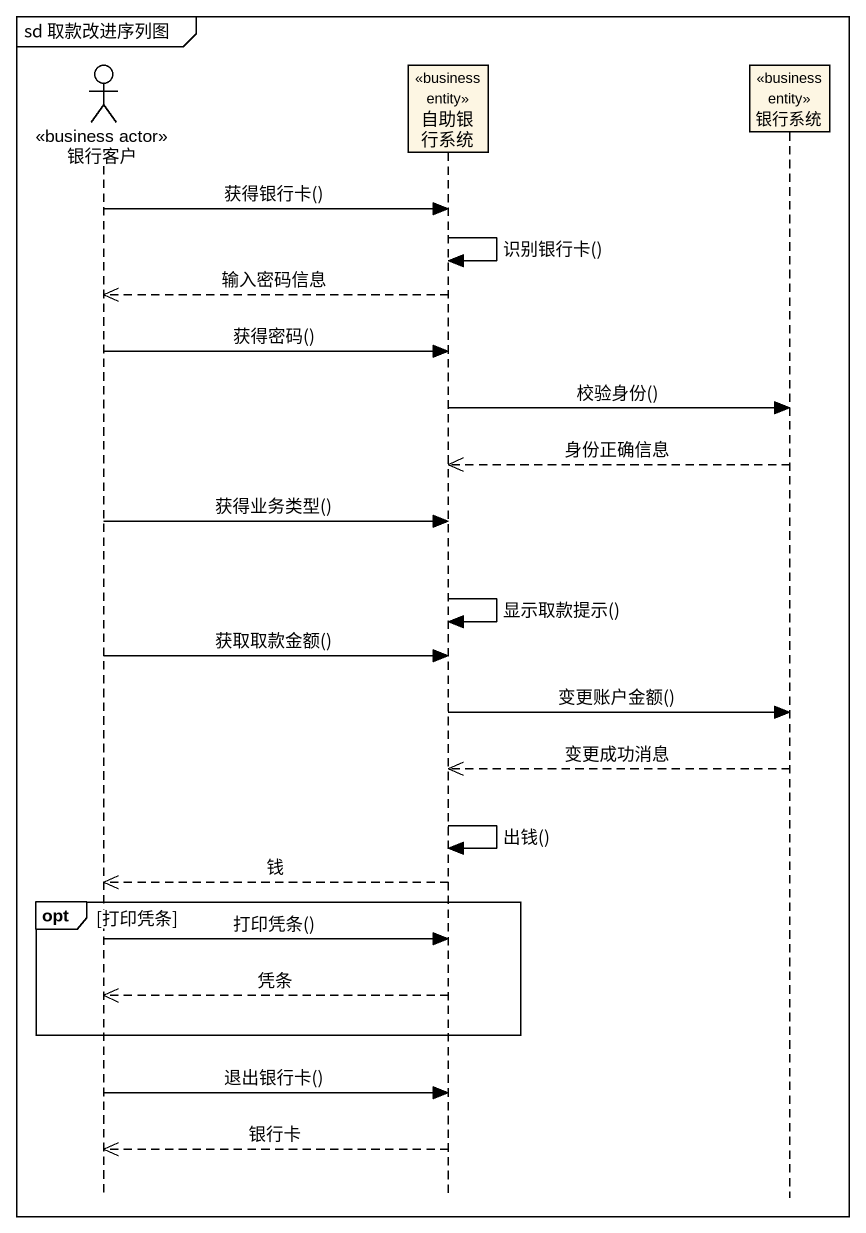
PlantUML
@startuml
mainframe sd 取款改进序列图
hide footbox
actor 银行客户 <<business actor>>
participant 自助银行系统 <<business entity>>
participant 银行系统 <<business entity>>

银行客户 -> 自助银行系统 : 获得银行卡()
自助银行系统 -> 自助银行系统 : 识别银行卡()
自助银行系统 -->> 银行客户 : 输入密码信息
银行客户 -> 自助银行系统 : 获得密码()
自助银行系统 -> 银行系统 : 校验身份()
银行系统 -->> 自助银行系统 : 身份正确信息
银行客户 -> 自助银行系统 : 获得业务类型()
自助银行系统 -> 自助银行系统 : 显示取款提示()
银行客户 -> 自助银行系统 : 获取取款金额()
自助银行系统 -> 银行系统 : 变更账户金额()
银行系统 -->> 自助银行系统 : 变更成功消息
自助银行系统 -> 自助银行系统 : 出钱()
自助银行系统 -->> 银行客户 : 钱
opt 打印凭条
  银行客户 -> 自助银行系统 : 打印凭条()
  自助银行系统 -->> 银行客户 : 凭条
end
银行客户 -> 自助银行系统 : 退出银行卡()
自助银行系统 -->> 银行客户 : 银行卡
@enduml
